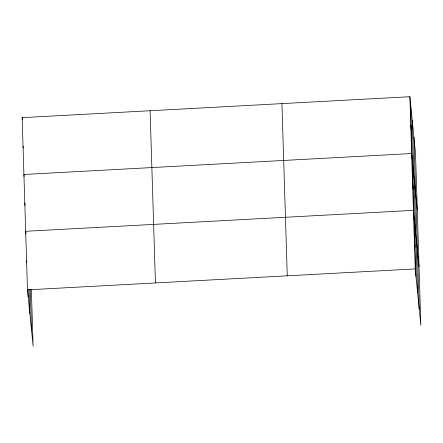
<?xml version="1.0" encoding="UTF-8"?>
<svg xmlns="http://www.w3.org/2000/svg" width="443" height="443" viewBox="0 0 443 443"><rect width="100%" height="100%" fill="white"/><g stroke="black" fill="none" stroke-linecap="round" stroke-linejoin="round"><path stroke-width="0.66" d="M31.37 289.783L33.125 346.288L27.488 289.849L22.15 117.65L409.875 96.712L415.512 153.151L420.85 325.35L415.218 268.912L409.875 96.712M27.488 289.849L415.218 268.912M410.755 125.125L411.497 132.518M417.273 209.976L411.641 153.538L23.911 174.476L24.116 176.491M412.522 181.951L413.258 189.344M419.034 266.802L413.402 210.364L25.672 231.301L25.943 233.987M414.31 239.635L415.047 247.028M22.15 117.65L22.349 119.665M23.03 146.063L23.23 148.078M24.791 202.888L25.063 205.574M26.58 260.573L26.785 262.588M413.895 136.965L419.233 309.164M412.228 120.291L417.572 292.491M410.617 104.105L415.955 276.305M281.925 103.623L287.269 275.817M150.099 110.739L155.438 282.939M30.24 289.257L31.508 330.101M29.105 289.595L29.842 313.422M27.998 289.75L28.23 297.236"/></g></svg>
